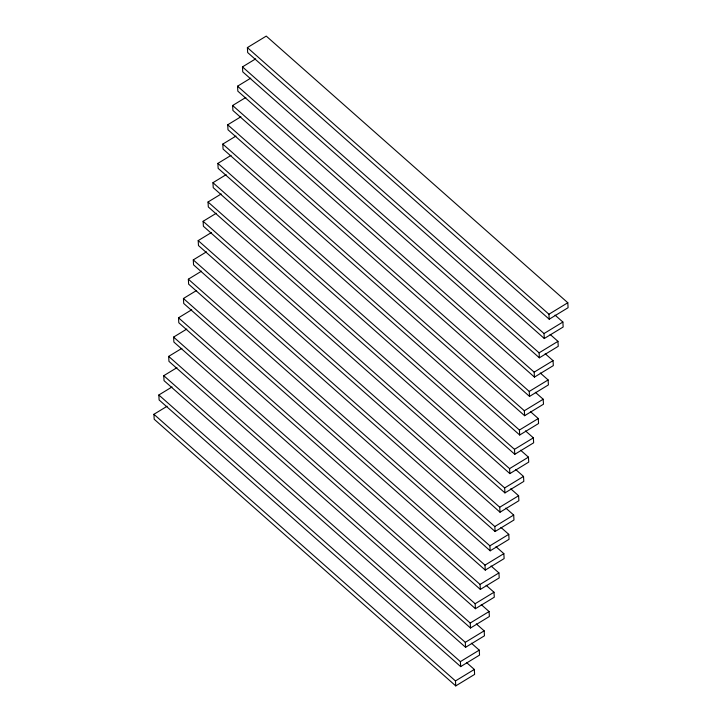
<?xml version="1.0" encoding="UTF-8"?>
<svg xmlns="http://www.w3.org/2000/svg" width="722" height="722" viewBox="0 0 722 722"><rect width="100%" height="100%" fill="white"/><g stroke="black" fill="none" stroke-linecap="round" stroke-linejoin="round"><path stroke-width="1.08" d="M247.384 47.598L266.247 36.1L567.799 302.744L568.088 307.707L549.216 319.205L247.673 52.562L247.384 47.598L548.937 314.232L549.216 319.205M555.028 315.099L562.88 322.039L563.16 327.012L544.298 338.501L242.754 71.866L242.466 66.893L255.669 58.852M550.101 334.394L557.962 341.344L558.241 346.307L539.379 357.805L237.836 91.162L237.547 86.198L250.751 78.147M545.182 353.699L553.043 360.639L553.323 365.612L534.461 377.101L232.917 110.466L232.628 105.493L245.832 97.452M540.264 372.994L548.115 379.943L548.404 384.907L529.542 396.405L227.999 129.761L227.71 124.798L240.913 116.747M535.345 392.299L543.197 399.239L543.486 404.203L524.623 415.701L223.071 149.066L222.791 144.093L235.995 136.052M530.426 411.594L538.278 418.543L538.567 423.507L519.705 435.005L218.152 168.361L217.873 163.398L231.076 155.347M525.508 430.899L533.359 437.839L533.648 442.803L514.786 454.3L213.234 187.666L212.954 182.693L226.157 174.652M520.589 450.194L528.441 457.143L528.73 462.107L509.867 473.605L208.315 206.961L208.026 201.998L221.23 193.947M515.67 469.499L523.522 476.439L523.811 481.403L504.949 492.9L203.396 226.266L203.108 221.293L216.311 213.243M510.752 488.794L518.604 495.734L518.892 500.707L500.03 512.205L198.478 245.561L198.189 240.597L211.393 232.547M505.833 508.098L513.685 515.039L513.974 520.002L495.102 531.5L193.559 264.857L193.27 259.893L206.474 251.843M500.915 527.394L508.766 534.334L509.046 539.307L490.184 550.805L188.641 284.161L188.352 279.197L201.555 271.147M495.987 546.698L503.848 553.639L504.127 558.602L485.265 570.1L183.722 303.457L183.433 298.493L196.637 290.443M491.068 565.994L498.929 572.934L499.209 577.907L480.347 589.405L178.803 322.761L178.514 317.797L191.718 309.747M486.15 585.298L494.001 592.239L494.29 597.202L475.428 608.7L173.885 342.057L173.596 337.093L186.799 329.042M481.231 604.594L489.083 611.534L489.372 616.507L470.509 628.005L168.957 361.361L168.677 356.388L181.881 348.347M476.312 623.889L484.164 630.838L484.453 635.802L465.591 647.3L164.038 380.656L163.759 375.693L176.962 367.642M471.394 643.194L479.246 650.134L479.534 655.107L460.672 666.605L159.12 399.961L158.84 394.988L172.044 386.947M466.475 662.489L474.327 669.438L474.616 674.402L455.753 685.9L154.201 419.256L153.912 414.293L167.116 406.242M548.937 314.232L567.799 302.744M544.298 338.501L544.018 333.537L562.88 322.039M539.379 357.805L539.099 352.832L557.962 341.344M534.461 377.101L534.172 372.137L553.043 360.639M529.542 396.405L529.253 391.432L548.115 379.943M524.623 415.701L524.334 410.737L543.197 399.239M519.705 435.005L519.416 430.032L538.278 418.543M514.786 454.3L514.497 449.337L533.359 437.839M509.867 473.605L509.579 468.632L528.441 457.143M504.949 492.9L504.66 487.937L523.522 476.439M500.03 512.205L499.741 507.232L518.604 495.734M495.102 531.5L494.823 526.537L513.685 515.039M490.184 550.805L489.904 545.832L508.766 534.334M485.265 570.1L484.985 565.136L503.848 553.639M480.347 589.405L480.058 584.432L498.929 572.934M475.428 608.7L475.139 603.736L494.001 592.239M470.509 628.005L470.221 623.032L489.083 611.534M465.591 647.3L465.302 642.336L484.164 630.838M460.672 666.605L460.383 661.632L479.246 650.134M455.753 685.9L455.465 680.936L474.327 669.438M242.466 66.893L544.018 333.537M237.547 86.198L539.099 352.832M232.628 105.493L534.172 372.137M227.71 124.798L529.253 391.432M222.791 144.093L524.334 410.737M217.873 163.398L519.416 430.032M212.954 182.693L514.497 449.337M208.026 201.998L509.579 468.632M203.108 221.293L504.66 487.937M198.189 240.597L499.741 507.232M193.27 259.893L494.823 526.537M188.352 279.197L489.904 545.832M183.433 298.493L484.985 565.136M178.514 317.797L480.058 584.432M173.596 337.093L475.139 603.736M168.677 356.388L470.221 623.032M163.759 375.693L465.302 642.336M158.84 394.988L460.383 661.632M153.912 414.293L455.465 680.936"/></g></svg>
